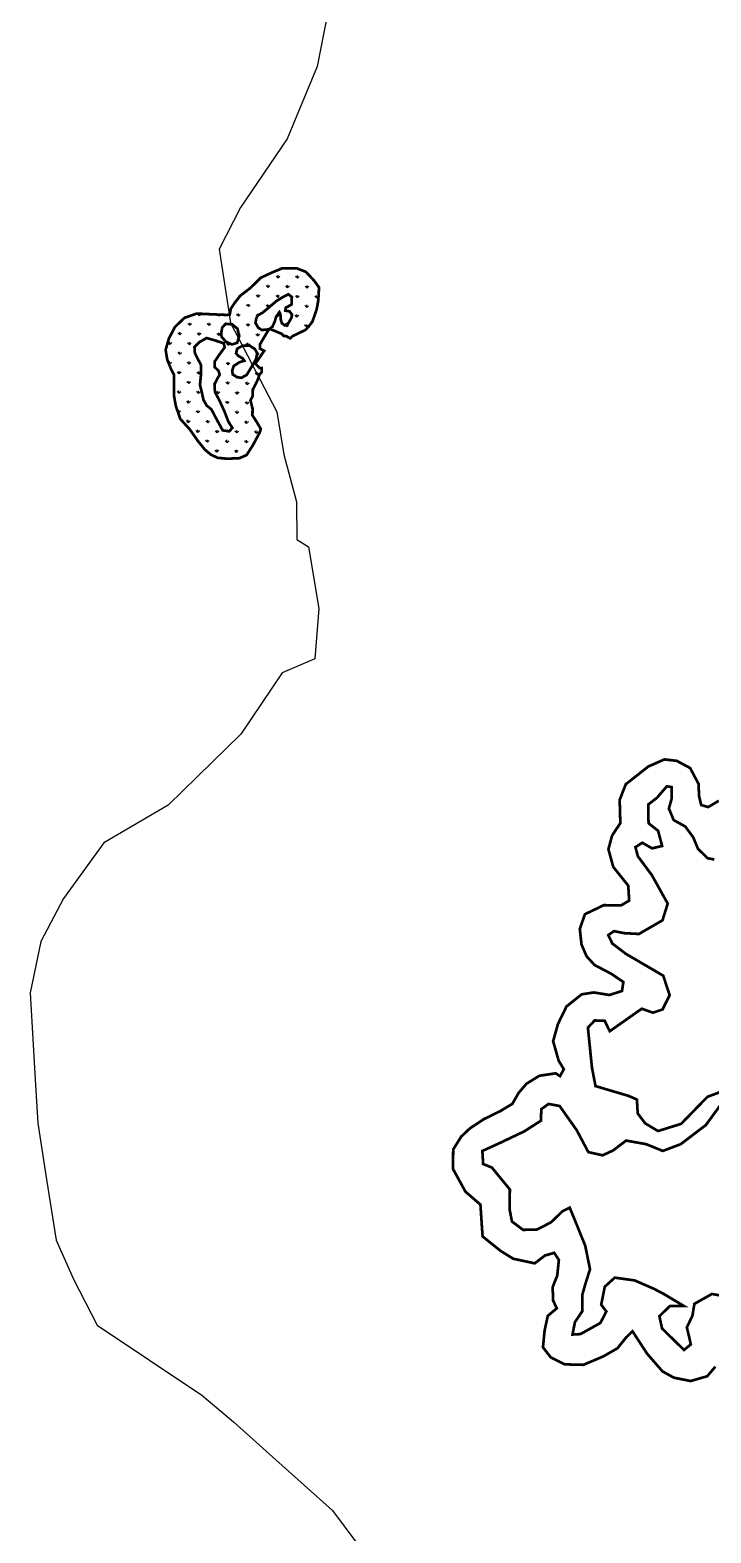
# Model space of a CAD drawing. Header units: metres. Extents: x 8244 to 287678, y 7853 to 2132060.
# Drawn here: x 266153 to 267409, y 2126464 to 2129239 of the extents above; entities that cross this region are included whole.
import ezdxf

# ---------------------------------------------------------------- set-up
doc = ezdxf.new("R2010")
doc.units = ezdxf.units.M
doc.layers.add('DISTRICT BOUNDRY', color=86, linetype='Continuous')
doc.layers.add('MANGROOVE BUFFER ZONE', color=120, linetype='Continuous')

msp = doc.modelspace()

# ---------------------------------------------------------------- hatches: boundary and pattern name
at = {"layer": 'MANGROOVE BUFFER ZONE'}
h = msp.add_hatch(dxfattribs=at)
h.set_pattern_fill('GRASS', color=256, angle=-0.8376017)
h.paths.add_polyline_path([(266607.7, 2128739.3), (266621.2, 2128747.4), (266629.3, 2128751.4), (266635.8, 2128746.5), (266635.1, 2128732.4), (266624.6, 2128726.7), (266623.8, 2128721.1), (266631.5, 2128720), (266636.1, 2128713.9), (266635, 2128708.1), (266629.5, 2128698.2), (266622.7, 2128694.1), (266617.4, 2128697.9), (266615.5, 2128704), (266614.7, 2128714.7), (266612.8, 2128718.4), (266606.8, 2128710.2), (266604.5, 2128701.7), (266599.8, 2128691.3), (266593.3, 2128686.7), (266597.3, 2128686.7), (266617.1, 2128678.4), (266621, 2128674.4), (266625, 2128674.3), (266632.9, 2128670.2), (266636.9, 2128674.1), (266661, 2128685.7), (266665, 2128689.7), (266673.7, 2128700.9), (266681.5, 2128723.4), (266684.6, 2128740), (266685.9, 2128764.1), (266677, 2128776.6), (266661.7, 2128792.8), (266645.4, 2128799.2), (266618.4, 2128799.6), (266600, 2128792), (266578.6, 2128782.1), (266559.2, 2128763), (266540.7, 2128748.8), (266530.1, 2128735.3), (266523.3, 2128725.1), (266521.2, 2128714), (266515.5, 2128713.3), (266490.5, 2128714.4), (266460.2, 2128715.8), (266437.7, 2128708), (266420, 2128690.9), (266409, 2128669.9), (266402.9, 2128648.7), (266406, 2128630.5), (266412.2, 2128614.9), (266418.2, 2128603.1), (266418.6, 2128562.8), (266421.7, 2128545.3), (266429.9, 2128521.4), (266447.3, 2128502.2), (266462.5, 2128480.5), (266475.1, 2128464.8), (266486.4, 2128455.4), (266498.8, 2128449.5), (266516.6, 2128447.8), (266539.3, 2128448.9), (266552.3, 2128454.6), (266564.2, 2128473.3), (266576.7, 2128496.7), (266578.5, 2128502.8), (266570.9, 2128515.8), (266563.1, 2128527.9), (266563.3, 2128539.8), (266559.5, 2128555.8), (266563.6, 2128563.7), (266563.8, 2128575.6), (266572, 2128591.5), (266576.2, 2128603.3), (266580.2, 2128607.3), (266580.3, 2128611.2), (266580.3, 2128615.2), (266576.3, 2128615.3), (266568.5, 2128623.4), (266576.6, 2128635.2), (266584.8, 2128647), (266576.9, 2128651.1), (266577, 2128659.1), (266593.3, 2128686.7), (266580.2, 2128685.5), (266573.7, 2128689.8), (266568.7, 2128698.6), (266570, 2128706.4), (266573.1, 2128712.6), (266581.9, 2128717.6), (266593.5, 2128727.1)])
h.paths.add_polyline_path([(266525.6, 2128696), (266535.5, 2128687.9), (266538.7, 2128673.9), (266534.8, 2128661.9), (266525.3, 2128658.8), (266514.2, 2128663.9), (266506.3, 2128672.7), (266505.4, 2128678.6), (266507.3, 2128690), (266513.5, 2128696.9)], flags=16)
h.paths.add_polyline_path([(266557.8, 2128656.7), (266567.5, 2128650.4), (266571.7, 2128643.1), (266570.1, 2128632.4), (266562.4, 2128619.1), (266552.4, 2128602.4), (266542.6, 2128597.2), (266535, 2128598.3), (266526.8, 2128603.3), (266525.7, 2128610.6), (266528.5, 2128619.1), (266538.8, 2128625.8), (266548.1, 2128628.8), (266544.8, 2128633.2), (266537.1, 2128637.7), (266533, 2128642.4), (266534.8, 2128650.9), (266545.9, 2128656.8)], flags=16)
h.paths.add_polyline_path([(266510.1, 2128661), (266511.9, 2128653.4), (266502, 2128639.9), (266493.5, 2128627.4), (266493.6, 2128616.7), (266500.3, 2128610.5), (266502.7, 2128602.9), (266498.9, 2128596.9), (266493.1, 2128585.5), (266493.9, 2128571.1), (266502.4, 2128554.9), (266511.4, 2128535.3), (266518.7, 2128516.2), (266526.1, 2128504.6), (266520.1, 2128498.4), (266508.2, 2128500.2), (266497.1, 2128520.4), (266487.3, 2128539), (266478.7, 2128546), (266472.7, 2128556.5), (266469.5, 2128571.4), (266466.3, 2128584.1), (266467.8, 2128599), (266468.4, 2128607), (266468.3, 2128620.7), (266462.1, 2128632.5), (266456.9, 2128643), (266456.1, 2128654.2), (266465.5, 2128663.3), (266478.5, 2128670.7), (266494.8, 2128666.1)], flags=16)

# ---------------------------------------------------------------- linework, layer by layer
at = {"layer": 'DISTRICT BOUNDRY'}
msp.add_polyline3d([(266701.7, 2129269.3, 0), (266682.5, 2129172, 0), (266627.2, 2129038.8, 0), (266541.3, 2128911.8, 0), (266502, 2128834.9, 0), (266522.8, 2128698.9, 0), (266607.9, 2128534.5, 0), (266621.2, 2128455.5, 0), (266644.5, 2128368.1, 0), (266645.2, 2128298.5, 0), (266666.8, 2128285.2, 0), (266685.4, 2128171.2, 0), (266678.3, 2128078.6, 0), (266617.9, 2128052.5, 0), (266541.4, 2127939.1, 0), (266407.4, 2127808.2, 0), (266288.9, 2127738.5, 0), (266214.3, 2127635.6, 0), (266172.5, 2127556.1, 0), (266152.9, 2127461.3, 0), (266162.4, 2127301.7, 0), (266167.1, 2127221.2, 0), (266183.1, 2127116.7, 0), (266201.2, 2127005.2, 0), (266232.9, 2126932.9, 0), (266276.7, 2126847.7, 0), (266469.7, 2126718.9, 0), (266528.2, 2126669.3, 0), (266606.5, 2126599, 0), (266711, 2126505.8, 0), (266755.6, 2126445.7, 0)], dxfattribs=at)
at = {"layer": 'MANGROOVE BUFFER ZONE', "const_width": 5, "flags": 128}
for points in [[(266573.1, 2128712.6), (266581.9, 2128717.6), (266593.5, 2128727.1), (266607.7, 2128739.3), (266621.2, 2128747.4), (266629.3, 2128751.4), (266635.8, 2128746.5), (266635.1, 2128732.4), (266624.6, 2128726.7), (266623.8, 2128721.1), (266631.5, 2128720), (266636.1, 2128713.9), (266635, 2128708.1), (266629.5, 2128698.2), (266622.7, 2128694.1), (266617.4, 2128697.9), (266615.5, 2128704), (266614.7, 2128714.7), (266612.8, 2128718.4), (266606.8, 2128710.2), (266604.5, 2128701.7), (266599.8, 2128691.3), (266593.3, 2128686.7), (266597.3, 2128686.7), (266617.1, 2128678.4), (266621, 2128674.4), (266625, 2128674.3), (266632.9, 2128670.2), (266636.9, 2128674.1), (266661, 2128685.7), (266665, 2128689.7), (266673.7, 2128700.9), (266681.5, 2128723.4), (266684.6, 2128740), (266685.9, 2128764.1), (266677, 2128776.6), (266661.7, 2128792.8), (266645.4, 2128799.2), (266618.4, 2128799.6), (266600, 2128792), (266578.6, 2128782.1), (266559.2, 2128763), (266540.7, 2128748.8), (266530.1, 2128735.3), (266523.3, 2128725.1), (266521.2, 2128714), (266515.5, 2128713.3), (266490.5, 2128714.4), (266460.2, 2128715.8), (266437.7, 2128708), (266420, 2128690.9), (266409, 2128669.9), (266402.9, 2128648.7), (266406, 2128630.5), (266412.2, 2128614.9), (266418.2, 2128603.1), (266418.6, 2128562.8), (266421.7, 2128545.3), (266429.9, 2128521.4), (266447.3, 2128502.2), (266462.5, 2128480.5), (266475.1, 2128464.8), (266486.4, 2128455.4), (266498.8, 2128449.5), (266516.6, 2128447.8), (266539.3, 2128448.9), (266552.3, 2128454.6), (266564.2, 2128473.3), (266576.7, 2128496.7), (266578.5, 2128502.8), (266570.9, 2128515.8), (266563.1, 2128527.9), (266563.3, 2128539.8), (266559.5, 2128555.8), (266563.6, 2128563.7), (266563.8, 2128575.6), (266572, 2128591.5), (266576.2, 2128603.3), (266580.2, 2128607.3), (266580.3, 2128611.2), (266580.3, 2128615.2), (266576.3, 2128615.3), (266568.5, 2128623.4), (266576.6, 2128635.2), (266584.8, 2128647), (266576.9, 2128651.1), (266577, 2128659.1), (266593.3, 2128686.7), (266580.2, 2128685.5), (266573.7, 2128689.8), (266568.7, 2128698.6), (266570, 2128706.4)], [(266535.5, 2128687.9), (266538.7, 2128673.9), (266534.8, 2128661.9), (266525.3, 2128658.8), (266514.2, 2128663.9), (266506.3, 2128672.7), (266505.4, 2128678.6), (266507.3, 2128690), (266513.5, 2128696.9), (266525.6, 2128696)], [(266510.1, 2128661), (266511.9, 2128653.4), (266502, 2128639.9), (266493.5, 2128627.4), (266493.6, 2128616.7), (266500.3, 2128610.5), (266502.7, 2128602.9), (266498.9, 2128596.9), (266493.1, 2128585.5), (266493.9, 2128571.1), (266502.4, 2128554.9), (266511.4, 2128535.3), (266518.7, 2128516.2), (266526.1, 2128504.6), (266520.1, 2128498.4), (266508.2, 2128500.2), (266497.1, 2128520.4), (266487.3, 2128539), (266478.7, 2128546), (266472.7, 2128556.5), (266469.5, 2128571.4), (266466.3, 2128584.1), (266467.8, 2128599), (266468.4, 2128607), (266468.3, 2128620.7), (266462.1, 2128632.5), (266456.9, 2128643), (266456.1, 2128654.2), (266465.5, 2128663.3), (266478.5, 2128670.7), (266494.8, 2128666.1)], [(266545.9, 2128656.8), (266557.8, 2128656.7), (266567.5, 2128650.4), (266571.7, 2128643.1), (266570.1, 2128632.4), (266562.4, 2128619.1), (266552.4, 2128602.4), (266542.6, 2128597.2), (266535, 2128598.3), (266526.8, 2128603.3), (266525.7, 2128610.6), (266528.5, 2128619.1), (266538.8, 2128625.8), (266548.1, 2128628.8), (266544.8, 2128633.2), (266537.1, 2128637.7), (266533, 2128642.4), (266534.8, 2128650.9)]]:
    msp.add_lwpolyline(points, close=True, dxfattribs=at)
for points in [[(267417.1, 2126771.4), (267402.2, 2126753.7), (267371.5, 2126744.8), (267340.6, 2126751), (267319.8, 2126762.5), (267291.4, 2126795), (267264.2, 2126836.7), (267252.4, 2126825.2), (267236.5, 2126805.3), (267210.6, 2126790.4), (267173.7, 2126774.7), (267138.9, 2126775.6), (267113.4, 2126788.6), (267099.1, 2126807), (267102.1, 2126838.1), (267107.9, 2126865), (267124.5, 2126879), (267117.9, 2126893.4), (267116.9, 2126918.1), (267125.4, 2126939.6), (267128.4, 2126968.4), (267119.8, 2126981.5), (267102.8, 2126976.6), (267083.9, 2126962.1), (267044.3, 2126970.6), (267021.1, 2126984.9), (266987.7, 2127011.8), (266986.3, 2127031.3), (266983.7, 2127070.6), (266956.1, 2127094.4), (266933, 2127136.5), (266933.5, 2127172.4), (266948.1, 2127195.9), (266964.4, 2127211.4), (266990.3, 2127228.5), (267020.7, 2127243.4), (267042.7, 2127256.7), (267054, 2127276.6), (267068.7, 2127293.8), (267092.5, 2127308.5), (267122.7, 2127313), (267130.5, 2127307.7), (267137.5, 2127320.5), (267128, 2127336.4), (267117.8, 2127372.3), (267126.7, 2127404), (267142.5, 2127436.5), (267170.4, 2127458.8), (267192.9, 2127462.3), (267221.8, 2127457.6), (267244.9, 2127465.1), (267247.4, 2127481.6), (267224.9, 2127496.9), (267194.3, 2127512.9), (267179.6, 2127529), (267170.2, 2127550.9), (267167, 2127579.5), (267176.5, 2127606.8), (267211.5, 2127623.5), (267243, 2127623), (267258.1, 2127631.9), (267256.4, 2127659.6), (267228.8, 2127694), (267219.8, 2127726.8), (267226.6, 2127752), (267241.8, 2127774.9), (267240.6, 2127817.9), (267251.8, 2127846.7), (267293.4, 2127879.5), (267323.1, 2127892.6), (267345.8, 2127890), (267370.6, 2127876.7), (267386, 2127847.6), (267387.1, 2127824.8), (267391, 2127808.4), (267403.9, 2127804.6), (267423.5, 2127816.3)], [(267415.2, 2127707.9), (267402.7, 2127710.1), (267385, 2127727.7), (267376.2, 2127749), (267361.5, 2127768.8), (267340.2, 2127780.6), (267331.4, 2127801.9), (267336.5, 2127820.2), (267336.5, 2127841.5), (267327.7, 2127843), (267309.3, 2127821.7), (267293.2, 2127809.2), (267293.2, 2127796.7), (267293.9, 2127774.7), (267311.5, 2127760.8), (267318.9, 2127732.8), (267300.5, 2127728.4), (267282.2, 2127738.7), (267269.7, 2127730.6), (267274.1, 2127713.8), (267299.8, 2127679.2), (267329.2, 2127626.4), (267319.6, 2127595.5), (267276.2, 2127570.3), (267249, 2127571.8), (267229.9, 2127575.5), (267219.6, 2127568.1), (267227, 2127552.7), (267252, 2127533.6), (267321, 2127493.2), (267332.8, 2127457.2), (267319.6, 2127430.8), (267301.9, 2127424.9), (267281.4, 2127432.3), (267222.4, 2127390.8), (267212.9, 2127409.9), (267194.5, 2127410.6), (267182, 2127397.4), (267185, 2127367.3), (267189.4, 2127324), (267196, 2127289.4), (267257.7, 2127271.1), (267272.4, 2127264.5), (267273.9, 2127238.8), (267287.9, 2127220.4), (267311.4, 2127206.4), (267354, 2127219.7), (267402.5, 2127269.6), (267440, 2127283.6)], [(267442.9, 2127276.9), (267399.6, 2127217.5), (267353.3, 2127182.2), (267320.2, 2127169.7), (267289.3, 2127182.2), (267252.6, 2127188.8), (267228.3, 2127170.5), (267209.2, 2127161.6), (267182.8, 2127167.5), (267161.4, 2127207.9), (267129.8, 2127252.7), (267109.3, 2127256.4), (267096, 2127246.8), (267095.3, 2127225.5), (267064.4, 2127205.7), (267018.1, 2127183.7), (266987.3, 2127169.7), (266988.7, 2127145.5), (267004.9, 2127138.9), (267038, 2127098.5), (267037.4, 2127062.1), (267041.9, 2127039.3), (267062.4, 2127023.9), (267088.2, 2127024.6), (267113.9, 2127037.8), (267135.2, 2127058.4), (267148.4, 2127065), (267157.2, 2127043.7), (267177.1, 2126994.5), (267185.9, 2126951.2), (267177.1, 2126923.3), (267171.9, 2126904.9), (267171.9, 2126874.1), (267158, 2126853.5), (267153.6, 2126830.7), (267168.3, 2126831.5), (267205, 2126852), (267216, 2126873.3), (267206.5, 2126885.8), (267213.1, 2126918.9), (267231.5, 2126935.7), (267268.2, 2126930.6), (267303.5, 2126915.2), (267321.9, 2126905.6), (267358.6, 2126883.6), (267333.6, 2126883.6), (267313.8, 2126864.5), (267318.9, 2126841.7), (267359.3, 2126802.1), (267371.8, 2126812.4), (267368.9, 2126825.6), (267364.5, 2126843.9), (267374.8, 2126865.2), (267378.4, 2126887.3), (267410.8, 2126905.6), (267481.3, 2126892.4)]]:
    msp.add_lwpolyline(points, dxfattribs=at)

doc.saveas('drawing.dxf')
